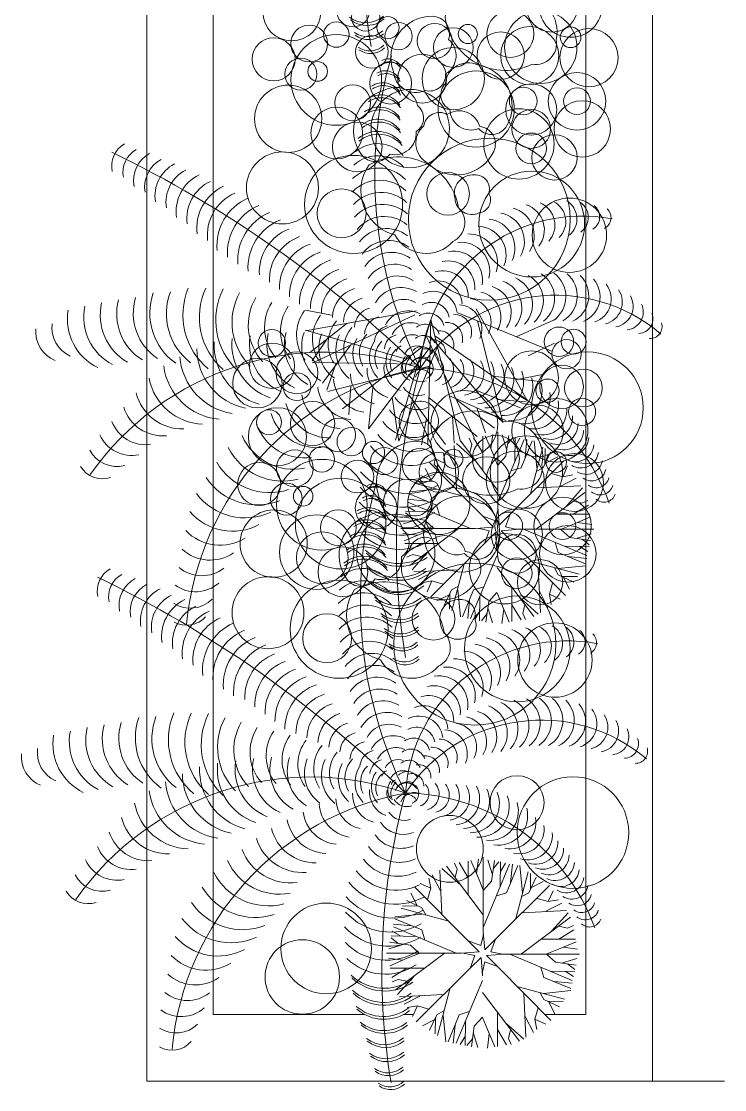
# Model space of a CAD drawing. Header units: millimetres. Extents: x 19901 to 56688, y 13732 to 29551.
# Drawn here: x 27365 to 27413.7, y 19113.5 to 19187.4 of the extents above; entities that cross this region are included whole.
import ezdxf

# ---------------------------------------------------------------- set-up
doc = ezdxf.new("R2010")
doc.units = ezdxf.units.MM
doc.layers.add('A-FURN', color=9, linetype='Continuous', lineweight=13)
doc.layers.add('VEGETAZIONE', color=94, linetype='Continuous', lineweight=5)

msp = doc.modelspace()

# ---------------------------------------------------------------- linework, layer by layer
at = {"layer": 'A-FURN'}
for p, q in [((27373.731, 19114.07), (27373.731, 19442.628)), ((27408.731, 19114.07), (27408.731, 19442.628)), ((27378.334, 19118.676), (27378.334, 19438.025)), ((27404.128, 19118.676), (27404.128, 19433.529)), ((27388.827, 19118.676), (27378.334, 19118.676)), ((27392.19, 19118.676), (27391.501, 19118.676)), ((27404.128, 19118.676), (27401.305, 19118.676)), ((27413.731, 19114.07), (27373.731, 19114.07))]:
    msp.add_line(p, q, dxfattribs=at)
at = {"layer": 'VEGETAZIONE'}
for p, q in [((27386.521, 19167.074), (27384.714, 19167.424)), ((27392.397, 19167.379), (27384.724, 19165.992)), ((27392.274, 19167.1), (27385.221, 19163.775)), ((27395.254, 19167.223), (27401.814, 19164.557)), ((27396.531, 19167.507), (27400.056, 19161.167)), ((27387.598, 19166.511), (27385.002, 19164.459)), ((27393.395, 19166.771), (27390.946, 19158.417)), ((27393.395, 19166.771), (27393.192, 19158.068)), ((27393.395, 19166.771), (27395.451, 19158.312)), ((27396.615, 19166.67), (27398.379, 19159.634)), ((27399.305, 19165.577), (27402.1, 19166.808)), ((27391.697, 19164.033), (27384.721, 19166.024)), ((27386.299, 19165.574), (27385.174, 19163.905)), ((27393.066, 19165.651), (27396.391, 19158.598)), ((27393.368, 19165.604), (27398.405, 19159.652)), ((27393.671, 19165.637), (27400.077, 19161.191)), ((27387.863, 19165.02), (27385.886, 19162.366)), ((27392.857, 19164.935), (27387.267, 19160.587)), ((27393.35, 19164.859), (27389.076, 19159.212)), ((27393.847, 19164.912), (27391.18, 19158.352)), ((27400.139, 19164.26), (27401.947, 19165.143)), ((27392.464, 19163.687), (27385.21, 19163.805)), ((27386.85, 19163.778), (27386.196, 19161.875)), ((27393.294, 19163.552), (27386.257, 19161.787)), ((27397.677, 19162.856), (27400.964, 19162.472)), ((27399.259, 19162.6), (27401.234, 19162.985)), ((27387.848, 19162.186), (27387.709, 19160.179)), ((27389.405, 19162.25), (27389.073, 19159.214)), ((27396.518, 19161.881), (27399.594, 19160.659)), ((27390.711, 19161.372), (27391.177, 19158.353)), ((27391.868, 19161.56), (27394.398, 19158.124)), ((27393.268, 19161.343), (27396.602, 19158.678)), ((27394.678, 19161.495), (27398.588, 19159.784)), ((27395.146, 19161.24), (27397.801, 19159.263)), ((27397.98, 19161.225), (27399.987, 19161.085)), ((27392.2, 19160.861), (27393.431, 19158.066)), ((27396.57, 19160.667), (27397.17, 19158.927)), ((27393.092, 19159.897), (27392.742, 19158.09)), ((27394.882, 19160.053), (27395.011, 19158.217)), ((27397.555, 19157.84), (27397.686, 19158.825)), ((27398.021, 19153.824), (27398.021, 19158.965)), ((27398.637, 19157.808), (27398.334, 19158.786)), ((27395.16, 19155.03), (27395.013, 19158.062)), ((27396.447, 19157.041), (27395.16, 19158.19)), ((27398.012, 19154.966), (27395.47, 19158.347)), ((27396.219, 19158.143), (27396.04, 19158.557)), ((27396.089, 19157.549), (27396.219, 19158.143)), ((27396.985, 19157.537), (27396.35, 19158.586)), ((27396.985, 19156.324), (27396.985, 19158.697)), ((27397.686, 19157.519), (27397.164, 19158.732)), ((27398.03, 19154.142), (27399.849, 19158.476)), ((27398.59, 19157.303), (27398.794, 19158.737)), ((27398.701, 19158.15), (27399.097, 19158.639)), ((27399.196, 19156.961), (27399.226, 19158.639)), ((27399.208, 19157.971), (27399.564, 19158.558)), ((27399.64, 19156.504), (27400.409, 19158.378)), ((27399.914, 19157.221), (27400.042, 19158.476)), ((27400.741, 19156.504), (27400.549, 19158.378)), ((27394.394, 19156.814), (27394.264, 19157.519)), ((27395.062, 19156.639), (27394.492, 19157.741)), ((27398.012, 19156.703), (27397.686, 19157.519)), ((27398.03, 19156.684), (27398.59, 19157.303)), ((27400.281, 19154.728), (27401.138, 19157.938)), ((27401.173, 19156.504), (27401.68, 19157.58)), ((27401.284, 19156.733), (27401.301, 19157.841)), ((27396.985, 19153.164), (27393.286, 19156.896)), ((27393.645, 19157.152), (27393.645, 19157.152)), ((27394.394, 19156.814), (27393.645, 19157.152)), ((27394.166, 19156.033), (27394.394, 19156.814)), ((27398.876, 19153.294), (27402.607, 19156.993)), ((27401.365, 19156.863), (27402.176, 19157.27)), ((27402.525, 19155.885), (27402.864, 19156.635)), ((27402.864, 19156.635), (27402.864, 19156.635)), ((27393.775, 19155.461), (27392.7, 19155.969)), ((27393.417, 19155.654), (27393.009, 19156.464)), ((27398.94, 19156.293), (27399.64, 19156.504)), ((27400.695, 19156.244), (27401.173, 19156.504)), ((27401.744, 19156.113), (27402.525, 19155.885)), ((27402.525, 19155.885), (27403.231, 19156.016)), ((27395.551, 19154.569), (27392.341, 19155.426)), ((27393.547, 19155.572), (27392.439, 19155.59)), ((27394.036, 19154.983), (27393.775, 19155.461)), ((27400.741, 19155.119), (27403.773, 19155.266)), ((27402.35, 19155.217), (27403.452, 19155.788)), ((27402.753, 19153.832), (27403.901, 19155.119)), ((27393.775, 19155.03), (27391.901, 19154.838)), ((27393.775, 19153.928), (27391.901, 19154.698)), ((27400.677, 19152.268), (27404.059, 19154.81)), ((27392.309, 19153.497), (27391.722, 19153.852)), ((27393.058, 19154.202), (27391.803, 19154.33)), ((27396.138, 19152.319), (27391.803, 19154.138)), ((27393.987, 19153.229), (27393.775, 19153.928)), ((27398.022, 19153.788), (27398.124, 19152.545)), ((27403.248, 19153.294), (27404.298, 19153.93)), ((27403.26, 19154.191), (27403.855, 19154.06)), ((27403.855, 19154.06), (27404.269, 19154.239)), ((27392.471, 19152.925), (27391.494, 19152.622)), ((27392.977, 19152.879), (27391.543, 19153.083)), ((27393.319, 19153.485), (27391.64, 19153.514)), ((27392.129, 19152.99), (27391.64, 19153.386)), ((27393.596, 19152.319), (27392.977, 19152.879)), ((27397.735, 19152.412), (27396.985, 19153.164)), ((27396.985, 19153.164), (27397.865, 19152.844)), ((27397.865, 19152.844), (27398.011, 19153.529)), ((27398.124, 19152.545), (27398.876, 19153.294)), ((27398.876, 19153.294), (27398.555, 19152.414)), ((27402.036, 19153.294), (27404.408, 19153.294)), ((27403.231, 19152.594), (27404.443, 19153.115)), ((27396.455, 19152.309), (27391.315, 19152.309)), ((27395.314, 19152.3), (27391.932, 19149.758)), ((27393.576, 19152.3), (27392.76, 19151.974)), ((27396.491, 19152.311), (27397.735, 19152.412)), ((27397.436, 19152.154), (27396.751, 19152.3)), ((27397.115, 19151.274), (27397.436, 19152.154)), ((27399.499, 19152.257), (27398.256, 19152.156)), ((27398.256, 19152.156), (27399.006, 19151.404)), ((27398.555, 19152.414), (27399.24, 19152.268)), ((27399.332, 19152.259), (27404.676, 19152.259)), ((27399.853, 19152.249), (27404.188, 19150.43)), ((27402.395, 19152.249), (27403.014, 19151.689)), ((27402.415, 19152.268), (27403.231, 19152.594)), ((27403.551, 19152.724), (27404.537, 19152.594)), ((27392.439, 19151.844), (27391.454, 19151.974)), ((27392.76, 19151.974), (27391.547, 19151.453)), ((27397.867, 19152.023), (27397.115, 19151.274)), ((27397.969, 19150.78), (27397.867, 19152.023)), ((27398.126, 19151.724), (27397.98, 19151.04)), ((27399.006, 19151.404), (27398.126, 19151.724)), ((27399.006, 19151.404), (27402.705, 19147.673)), ((27403.014, 19151.689), (27404.448, 19151.485)), ((27403.519, 19151.643), (27404.497, 19151.946)), ((27403.862, 19151.579), (27404.35, 19151.182)), ((27393.955, 19151.274), (27391.582, 19151.274)), ((27392.743, 19151.274), (27391.693, 19150.638)), ((27393.238, 19150.736), (27392.09, 19149.449)), ((27397.115, 19151.274), (27393.384, 19147.575)), ((27402.004, 19151.34), (27402.216, 19150.64)), ((27402.672, 19151.083), (27404.35, 19151.054)), ((27403.682, 19151.071), (27404.269, 19150.716)), ((27392.136, 19150.508), (27391.722, 19150.329)), ((27392.731, 19150.378), (27392.136, 19150.508)), ((27397.96, 19150.426), (27396.141, 19146.092)), ((27400.44, 19149.999), (27403.65, 19149.142)), ((27402.216, 19150.64), (27404.09, 19149.87)), ((27402.933, 19150.366), (27404.188, 19150.238)), ((27395.25, 19149.449), (27392.218, 19149.302)), ((27393.64, 19149.351), (27392.539, 19148.781)), ((27395.71, 19149.84), (27394.853, 19146.63)), ((27397.979, 19149.602), (27400.521, 19146.221)), ((27400.831, 19149.538), (27400.977, 19146.507)), ((27401.955, 19149.585), (27402.216, 19149.107)), ((27402.216, 19149.538), (27404.09, 19149.731)), ((27393.466, 19148.683), (27392.76, 19148.553)), ((27393.466, 19148.683), (27393.127, 19147.933)), ((27394.247, 19148.455), (27393.466, 19148.683)), ((27401.825, 19148.535), (27401.597, 19147.754)), ((27402.216, 19149.107), (27403.291, 19148.6)), ((27402.444, 19148.996), (27403.552, 19148.978)), ((27402.574, 19148.914), (27402.982, 19148.104)), ((27393.127, 19147.933), (27393.127, 19147.933)), ((27394.626, 19147.705), (27393.815, 19147.298)), ((27394.818, 19148.064), (27394.311, 19146.988)), ((27394.707, 19147.836), (27394.69, 19146.728)), ((27395.296, 19148.324), (27394.818, 19148.064)), ((27395.25, 19148.064), (27395.442, 19146.19)), ((27396.351, 19148.064), (27395.582, 19146.19)), ((27397.051, 19148.276), (27396.351, 19148.064)), ((27397.96, 19147.884), (27397.401, 19147.265)), ((27397.979, 19147.865), (27398.305, 19147.049)), ((27399.006, 19148.244), (27399.006, 19145.871)), ((27400.929, 19147.929), (27401.499, 19146.827)), ((27401.597, 19147.754), (27401.727, 19147.049)), ((27401.597, 19147.754), (27402.346, 19147.416)), ((27396.077, 19147.347), (27395.949, 19146.092)), ((27396.794, 19147.607), (27396.765, 19145.929)), ((27397.401, 19147.265), (27397.197, 19145.831)), ((27398.305, 19147.049), (27398.826, 19145.836)), ((27399.006, 19147.031), (27399.641, 19145.982)), ((27399.543, 19147.527), (27400.831, 19146.378)), ((27399.902, 19147.02), (27399.772, 19146.425)), ((27402.346, 19147.416), (27402.346, 19147.416)), ((27396.783, 19146.597), (27396.427, 19146.011)), ((27397.29, 19146.418), (27396.894, 19145.929)), ((27397.354, 19146.76), (27397.657, 19145.782)), ((27398.435, 19146.728), (27398.305, 19145.743)), ((27399.772, 19146.425), (27399.951, 19146.011)), ((27395.984, 19126.926), (27395.984, 19129.299)), ((27396.685, 19128.121), (27396.163, 19129.334)), ((27396.555, 19128.442), (27396.685, 19129.427)), ((27397.02, 19124.426), (27397.02, 19129.567)), ((27397.636, 19128.41), (27397.333, 19129.388)), ((27397.589, 19127.905), (27397.793, 19129.339)), ((27397.7, 19128.752), (27398.096, 19129.241)), ((27398.195, 19127.562), (27398.225, 19129.241)), ((27394.159, 19125.632), (27394.013, 19128.663)), ((27395.446, 19127.643), (27394.159, 19128.792)), ((27397.011, 19125.568), (27394.469, 19128.949)), ((27395.218, 19128.745), (27395.039, 19129.159)), ((27395.088, 19128.15), (27395.218, 19128.745)), ((27395.984, 19128.139), (27395.349, 19129.188)), ((27397.029, 19124.743), (27398.848, 19129.078)), ((27398.207, 19128.573), (27398.563, 19129.159)), ((27398.639, 19127.106), (27399.408, 19128.98)), ((27398.913, 19127.823), (27399.041, 19129.078)), ((27399.28, 19125.33), (27400.137, 19128.54)), ((27399.74, 19127.106), (27399.548, 19128.98)), ((27392.644, 19127.754), (27392.644, 19127.754)), ((27393.393, 19127.416), (27392.644, 19127.754)), ((27393.393, 19127.416), (27393.263, 19128.121)), ((27394.061, 19127.241), (27393.491, 19128.343)), ((27397.011, 19127.305), (27396.685, 19128.121)), ((27397.029, 19127.285), (27397.589, 19127.905)), ((27400.172, 19127.106), (27400.679, 19128.182)), ((27400.283, 19127.334), (27400.3, 19128.442)), ((27400.364, 19127.465), (27401.175, 19127.872)), ((27392.416, 19126.256), (27392.008, 19127.066)), ((27395.984, 19123.766), (27392.285, 19127.497)), ((27393.165, 19126.635), (27393.393, 19127.416)), ((27397.875, 19123.896), (27401.606, 19127.595)), ((27397.939, 19126.894), (27398.639, 19127.106)), ((27399.694, 19126.846), (27400.172, 19127.106)), ((27401.524, 19126.487), (27401.863, 19127.237)), ((27401.863, 19127.237), (27401.863, 19127.237)), ((27392.774, 19126.063), (27391.699, 19126.57)), ((27400.743, 19126.715), (27401.524, 19126.487)), ((27401.35, 19125.819), (27402.451, 19126.389)), ((27401.524, 19126.487), (27402.23, 19126.617)), ((27392.774, 19125.632), (27390.9, 19125.439)), ((27394.55, 19125.171), (27391.34, 19126.028)), ((27392.546, 19126.174), (27391.438, 19126.191)), ((27393.035, 19125.585), (27392.774, 19126.063)), ((27399.74, 19125.721), (27402.772, 19125.868)), ((27401.752, 19124.434), (27402.9, 19125.721)), ((27392.057, 19124.804), (27390.802, 19124.932)), ((27392.774, 19124.53), (27390.9, 19125.299)), ((27399.676, 19122.87), (27403.058, 19125.412)), ((27402.259, 19124.792), (27402.854, 19124.662)), ((27402.854, 19124.662), (27403.268, 19124.841)), ((27392.318, 19124.087), (27390.639, 19124.116)), ((27391.308, 19124.098), (27390.721, 19124.454)), ((27395.137, 19122.921), (27390.802, 19124.74)), ((27392.986, 19123.83), (27392.774, 19124.53)), ((27396.864, 19123.446), (27397.01, 19124.13)), ((27397.021, 19124.39), (27397.123, 19123.147)), ((27402.247, 19123.896), (27403.297, 19124.532)), ((27391.47, 19123.527), (27390.493, 19123.224)), ((27391.976, 19123.48), (27390.542, 19123.685)), ((27391.128, 19123.591), (27390.639, 19123.988)), ((27392.595, 19122.921), (27391.976, 19123.48)), ((27396.734, 19123.014), (27395.984, 19123.766)), ((27395.984, 19123.766), (27396.864, 19123.446)), ((27397.123, 19123.147), (27397.875, 19123.896)), ((27397.875, 19123.896), (27397.554, 19123.016)), ((27401.035, 19123.896), (27403.408, 19123.896)), ((27402.23, 19123.195), (27403.442, 19123.717)), ((27402.55, 19123.326), (27403.536, 19123.195)), ((27395.455, 19122.911), (27390.314, 19122.911)), ((27391.438, 19122.446), (27390.453, 19122.576)), ((27391.759, 19122.576), (27390.546, 19122.055)), ((27394.313, 19122.902), (27390.931, 19120.36)), ((27392.575, 19122.902), (27391.759, 19122.576)), ((27395.49, 19122.913), (27396.734, 19123.014)), ((27396.435, 19122.755), (27395.75, 19122.901)), ((27396.114, 19121.876), (27396.435, 19122.755)), ((27396.866, 19122.625), (27396.114, 19121.876)), ((27396.968, 19121.382), (27396.866, 19122.625)), ((27398.498, 19122.859), (27397.255, 19122.758)), ((27397.255, 19122.758), (27398.005, 19122.005)), ((27397.554, 19123.016), (27398.239, 19122.87)), ((27398.331, 19122.86), (27403.675, 19122.86)), ((27398.852, 19122.851), (27403.187, 19121.032)), ((27401.394, 19122.851), (27402.013, 19122.291)), ((27401.414, 19122.87), (27402.23, 19123.195)), ((27392.954, 19121.876), (27390.581, 19121.876)), ((27391.742, 19121.876), (27390.692, 19121.24)), ((27396.114, 19121.876), (27392.383, 19118.177)), ((27397.125, 19122.326), (27396.979, 19121.641)), ((27398.005, 19122.005), (27397.125, 19122.326)), ((27398.005, 19122.005), (27401.704, 19118.274)), ((27401.003, 19121.941), (27401.215, 19121.242)), ((27402.013, 19122.291), (27403.447, 19122.087)), ((27402.518, 19122.245), (27403.496, 19122.548)), ((27402.861, 19122.18), (27403.35, 19121.784)), ((27391.135, 19121.11), (27390.721, 19120.93)), ((27392.237, 19121.338), (27391.089, 19120.051)), ((27391.73, 19120.979), (27391.135, 19121.11)), ((27401.215, 19121.242), (27403.089, 19120.472)), ((27401.671, 19121.685), (27403.35, 19121.656)), ((27402.681, 19121.673), (27403.268, 19121.318)), ((27394.709, 19120.442), (27393.852, 19117.231)), ((27396.96, 19121.028), (27395.141, 19116.694)), ((27399.439, 19120.6), (27402.649, 19119.743)), ((27401.932, 19120.968), (27403.187, 19120.839)), ((27394.249, 19120.051), (27391.217, 19119.904)), ((27392.639, 19119.953), (27391.538, 19119.382)), ((27396.978, 19120.204), (27399.52, 19116.823)), ((27399.83, 19120.14), (27399.976, 19117.108)), ((27400.954, 19120.187), (27401.215, 19119.708)), ((27401.215, 19120.14), (27403.089, 19120.332)), ((27401.215, 19119.708), (27402.29, 19119.201)), ((27401.443, 19119.598), (27402.551, 19119.58)), ((27392.465, 19119.285), (27391.759, 19119.154)), ((27392.465, 19119.285), (27392.126, 19118.535)), ((27393.246, 19119.057), (27392.465, 19119.285)), ((27394.295, 19118.926), (27393.817, 19118.665)), ((27396.05, 19118.877), (27395.35, 19118.665)), ((27400.824, 19119.137), (27400.596, 19118.356)), ((27401.573, 19119.516), (27401.981, 19118.706)), ((27392.126, 19118.535), (27392.126, 19118.535)), ((27393.625, 19118.307), (27392.814, 19117.9)), ((27393.817, 19118.665), (27393.31, 19117.59)), ((27393.706, 19118.437), (27393.689, 19117.329)), ((27394.249, 19118.665), (27394.441, 19116.792)), ((27395.35, 19118.665), (27394.581, 19116.792)), ((27395.794, 19118.209), (27395.764, 19116.531)), ((27396.96, 19118.486), (27396.4, 19117.867)), ((27396.978, 19118.467), (27397.304, 19117.65)), ((27398.005, 19118.846), (27398.005, 19116.473)), ((27398.543, 19118.129), (27399.83, 19116.98)), ((27399.928, 19118.531), (27400.498, 19117.429)), ((27400.596, 19118.356), (27400.726, 19117.65)), ((27400.596, 19118.356), (27401.345, 19118.018)), ((27395.076, 19117.948), (27394.948, 19116.694)), ((27396.4, 19117.867), (27396.196, 19116.433)), ((27397.304, 19117.65), (27397.826, 19116.438)), ((27398.005, 19117.633), (27398.64, 19116.584)), ((27398.901, 19117.621), (27398.771, 19117.027)), ((27401.345, 19118.018), (27401.345, 19118.018)), ((27395.782, 19117.199), (27395.426, 19116.612)), ((27396.289, 19117.02), (27395.893, 19116.531)), ((27396.353, 19117.362), (27396.656, 19116.384)), ((27397.434, 19117.33), (27397.304, 19116.345)), ((27398.771, 19117.027), (27398.95, 19116.613))]:
    msp.add_line(p, q, dxfattribs=at)
for points in [[(27394.38, 19187.738, -0.520567), (27399.362, 19189.119, -0.520567), (27402.075, 19186.127, -0.520567), (27400.409, 19184.443, -0.520567)], [(27390.797, 19183.94, 0.520567), (27393.001, 19182.625, 0.520567), (27394.417, 19183.765, 0.520567), (27394.614, 19186.147, 0.520567), (27393.48, 19187.756, 0.520567)], [(27396.627, 19184.391, 0.520567), (27394.407, 19183.103, 0.520567), (27394.715, 19181.312, 0.520567), (27396.702, 19179.982, 0.520567), (27398.659, 19180.192, 0.520567)], [(27390.113, 19182.608, -0.520567), (27392.467, 19181.585, -0.520567), (27392.367, 19179.77, -0.520567), (27390.547, 19178.22, -0.520567), (27388.578, 19178.203, -0.520567)], [(27393.148, 19177.61, -0.520567), (27392.899, 19180.164, -0.520567), (27394.534, 19180.958, -0.520567), (27396.773, 19180.12, -0.520567), (27397.744, 19178.407, -0.520567)], [(27389.118, 19177.482, 0.520567), (27390.902, 19172.63, 0.520567), (27394.916, 19172.171, 0.520567), (27395.311, 19174.507, 0.520567)], [(27395.066, 19175.118, -0.520567), (27396.41, 19176.784, -0.520567), (27397.413, 19175.507, -0.520567), (27396.739, 19174.147, -0.520567)], [(27392.068, 19160.951, 0.520567), (27391.499, 19158.888, 0.520567), (27393.121, 19158.817, 0.520567), (27393.832, 19160.159, 0.520567)], [(27393.379, 19158.34, -0.520567), (27398.361, 19159.721, -0.520567), (27401.075, 19156.728, -0.520567), (27399.408, 19155.045, -0.520567)], [(27389.796, 19154.542, 0.520567), (27392, 19153.227, 0.520567), (27393.416, 19154.366, 0.520567), (27393.613, 19156.749, 0.520567), (27392.479, 19158.358, 0.520567)], [(27395.626, 19154.992, 0.520567), (27393.406, 19153.705, 0.520567), (27393.714, 19151.914, 0.520567), (27395.701, 19150.584, 0.520567), (27397.659, 19150.794, 0.520567)], [(27389.112, 19153.21, -0.520567), (27391.466, 19152.187, -0.520567), (27391.366, 19150.372, -0.520567), (27389.547, 19148.822, -0.520567), (27387.578, 19148.805, -0.520567)], [(27392.147, 19148.211, -0.520567), (27391.898, 19150.765, -0.520567), (27393.533, 19151.56, -0.520567), (27395.772, 19150.722, -0.520567), (27396.743, 19149.009, -0.520567)], [(27388.117, 19148.084, 0.520567), (27389.901, 19143.232, 0.520567), (27393.915, 19142.773, 0.520567), (27394.31, 19145.109, 0.520567)], [(27394.065, 19145.719, -0.520567), (27395.41, 19147.385, -0.520567), (27396.412, 19146.109, -0.520567), (27395.738, 19144.749, -0.520567)]]:
    msp.add_lwpolyline(points, format="xyb", close=True, dxfattribs=at)
for centre, radius in [((27403.071, 19188.5), 2.197), ((27383.77, 19188.059), 2.009), ((27401.782, 19188.454), 1.793), ((27388.016, 19188.179), 1.159), ((27388.88, 19187.712), 0.982), ((27390.423, 19186.964), 0.769), ((27398.896, 19186.532), 1.625), ((27401.005, 19185.609), 2.504), ((27384.976, 19185.869), 1.273), ((27386.849, 19186.489), 0.879), ((27391.16, 19186.376), 0.943), ((27393.651, 19186.042), 1.211), ((27394.947, 19185.593), 1.372), ((27395.952, 19186.528), 0.66), ((27400.237, 19185.036), 2.009), ((27404.341, 19184.891), 2.01), ((27403.071, 19186.303), 0.715), ((27382.512, 19184.781), 1.491), ((27386.849, 19183.351), 3.139), ((27389.312, 19185.296), 1.13), ((27398.228, 19185.036), 1.638), ((27394.947, 19183.441), 2.152), ((27384.39, 19183.746), 1.106), ((27392.795, 19183.441), 1.691), ((27385.556, 19183.94), 0.68), ((27390.608, 19183.124), 1.445), ((27396.53, 19181.333), 2.636), ((27403.51, 19181.876), 1.992), ((27383.515, 19180.664), 2.327), ((27387.985, 19181.765), 1.239), ((27391.968, 19179.985), 2.711), ((27400.344, 19181.3), 1.77), ((27399.787, 19181.888), 0.96), ((27403.51, 19181.876), 0.924), ((27403.876, 19179.957), 1.953), ((27386.879, 19179.679), 1.792), ((27399.491, 19178.921), 2.433), ((27400.344, 19179.957), 1.342), ((27388.303, 19178.715), 1.72), ((27400.344, 19178.615), 1.061), ((27401.954, 19177.991), 1.569), ((27397.439, 19173.707), 5.603), ((27383.121, 19175.88), 2.491), ((27388.044, 19174.734), 3.394), ((27394.582, 19175.465), 1.477), ((27400.38, 19173.375), 3.661), ((27387.214, 19174.118), 1.692), ((27402.985, 19172.605), 2.574), ((27402.263, 19165.235), 1.016), ((27382.391, 19165.142), 0.942), ((27403.279, 19165.235), 0.862), ((27382.391, 19163.572), 1.569), ((27402.786, 19164.365), 1.015), ((27381.388, 19162.366), 1.711), ((27384.122, 19163.084), 1.447), ((27400.362, 19162.736), 1.867), ((27404.232, 19160.663), 3.864), ((27402.447, 19162.115), 1.507), ((27403.952, 19162.032), 1.305), ((27384.122, 19162.126), 0.958), ((27401.472, 19161.848), 0.804), ((27395.712, 19159.537), 2.313), ((27385.205, 19159.57), 1.532), ((27402.07, 19159.102), 2.197), ((27403.86, 19160.376), 0.942), ((27382.769, 19158.66), 2.009), ((27382.191, 19159.665), 0.864), ((27400.781, 19159.055), 1.793), ((27387.015, 19158.78), 1.159), ((27387.879, 19158.313), 0.982), ((27389.422, 19157.566), 0.769), ((27397.896, 19157.134), 1.625), ((27400.004, 19156.211), 2.504), ((27383.975, 19156.471), 1.273), ((27385.848, 19157.091), 0.879), ((27390.159, 19156.978), 0.943), ((27392.65, 19156.644), 1.211), ((27393.946, 19156.195), 1.372), ((27394.951, 19157.129), 0.66), ((27399.236, 19155.638), 2.009), ((27403.34, 19155.493), 2.01), ((27402.07, 19156.905), 0.715), ((27381.511, 19155.383), 1.491), ((27385.848, 19153.952), 3.139), ((27388.311, 19155.898), 1.13), ((27397.227, 19155.638), 1.638), ((27393.946, 19154.043), 2.152), ((27383.389, 19154.348), 1.106), ((27384.555, 19154.542), 0.68), ((27387.151, 19152.649), 3.136), ((27389.607, 19153.725), 1.445), ((27391.794, 19154.043), 1.691), ((27395.529, 19151.934), 2.636), ((27402.51, 19152.478), 1.992), ((27386.984, 19152.366), 1.239), ((27399.343, 19151.901), 1.77), ((27382.515, 19151.266), 2.327), ((27385.494, 19150.675), 2.577), ((27390.967, 19150.587), 2.711), ((27398.786, 19152.49), 0.96), ((27402.51, 19152.478), 0.924), ((27402.875, 19150.559), 1.953), ((27385.878, 19150.281), 1.792), ((27398.49, 19149.523), 2.433), ((27399.343, 19150.559), 1.342), ((27387.302, 19149.316), 1.72), ((27396.438, 19144.309), 5.603), ((27399.343, 19149.217), 1.061), ((27400.953, 19148.592), 1.569), ((27382.12, 19146.482), 2.491), ((27387.043, 19145.336), 3.394), ((27393.581, 19146.067), 1.477), ((27399.379, 19143.977), 3.661), ((27386.213, 19144.719), 1.692), ((27401.984, 19143.207), 2.574), ((27399.361, 19133.337), 1.867), ((27403.231, 19131.264), 3.864), ((27394.711, 19130.139), 2.313), ((27386.15, 19123.251), 3.136), ((27384.493, 19121.277), 2.577)]:
    msp.add_circle(centre, radius, dxfattribs=at)
for centre, radius, start, end in [((27435.754, 19193.383), 47.137, 164.85457, 189.41385), ((27388.896, 19189.16), 1.853, 232.53032, 311.26968), ((27388.949, 19188.968), 1.853, 232.53032, 311.26968), ((27389.019, 19187.88), 1.545, 233.72079, 312.46016), ((27389.072, 19187.687), 1.545, 233.72079, 312.46016), ((27389.171, 19186.772), 1.404, 234.91127, 313.65063), ((27389.224, 19186.579), 1.404, 234.91127, 313.65063), ((27419.677, 19176.775), 30.162, 164.15666, 206.32186), ((27390.46, 19183.869), 0.938, 29.09367, 119.79065), ((27390.248, 19182.857), 1.125, 30.70906, 121.40603), ((27390.513, 19183.676), 0.938, 29.09367, 119.79065), ((27390.301, 19182.664), 1.125, 30.70906, 121.40603), ((27390.061, 19181.745), 1.406, 32.32444, 123.02142), ((27390.115, 19181.552), 1.406, 32.32444, 123.02142), ((27389.921, 19180.721), 1.594, 33.93983, 124.6368), ((27389.974, 19180.528), 1.594, 33.93983, 124.6368), ((27389.816, 19179.74), 1.735, 35.55521, 126.25219), ((27389.869, 19179.547), 1.735, 35.55521, 126.25219), ((27389.742, 19178.756), 1.875, 37.17059, 127.86757), ((27389.795, 19178.563), 1.875, 37.17059, 127.86757), ((27389.703, 19177.677), 2.11, 38.78598, 129.48296), ((27389.756, 19177.484), 2.11, 38.78598, 129.48296), ((27373.073, 19177.38), 1.776, 119.61515, 191.9704), ((27389.7, 19176.598), 2.344, 40.40136, 131.09834), ((27335.796, 19104.951), 81.535, 45.79693, 64.18022), ((27373.856, 19176.972), 1.776, 118.99446, 191.34971), ((27374.94, 19176.376), 2.131, 118.37377, 190.72902), ((27389.723, 19175.659), 2.438, 42.01675, 132.71373), ((27375.712, 19175.948), 2.131, 117.75308, 190.10833), ((27376.781, 19175.325), 2.486, 117.13239, 189.48764), ((27377.541, 19174.877), 2.486, 116.5117, 188.86695), ((27378.595, 19174.228), 2.841, 115.89101, 188.24626), ((27389.781, 19174.675), 2.578, 43.63213, 134.32911), ((27379.343, 19173.761), 2.841, 115.27032, 187.62557), ((27380.38, 19173.086), 3.196, 114.64963, 187.00488), ((27389.852, 19173.834), 2.578, 45.24752, 135.9445), ((27381.115, 19172.599), 3.196, 114.02894, 186.38419), ((27382.135, 19171.899), 3.551, 113.40825, 185.7635), ((27389.947, 19172.994), 2.578, 46.8629, 137.55988), ((27382.858, 19171.393), 3.551, 112.78756, 185.14281), ((27390.065, 19172.157), 2.578, 48.47829, 139.17527), ((27398.585, 19172.579), 1.963, 326.12856, 75.38937), ((27399.414, 19172.969), 1.838, 322.08689, 71.34771), ((27400.311, 19173.303), 1.67, 318.04523, 67.30604), ((27401.191, 19173.553), 1.545, 314.00356, 63.26437), ((27402.046, 19173.726), 1.462, 309.96189, 59.22271), ((27403.038, 19173.84), 1.253, 305.92023, 55.18104), ((27404.077, 19173.869), 1.002, 301.87856, 51.13937), ((27405.031, 19173.814), 0.835, 297.83689, 47.09771), ((27383.575, 19170.88), 3.551, 112.16687, 184.52212), ((27384.286, 19170.358), 3.551, 111.54618, 183.90143), ((27390.177, 19171.462), 2.438, 50.09367, 140.79065), ((27403.867, 19162.682), 11.247, 79.33398, 176.33343), ((27397.211, 19171.716), 2.005, 334.21189, 83.47271), ((27397.864, 19172.162), 2.005, 330.17023, 79.43104), ((27384.711, 19170.047), 3.196, 110.92549, 183.28074), ((27390.316, 19170.723), 2.344, 51.70906, 142.40603), ((27396.591, 19171.224), 2.005, 338.25356, 87.51437), ((27385.413, 19169.513), 3.196, 110.3048, 182.66006), ((27390.486, 19169.943), 2.297, 53.32444, 144.02142), ((27395.462, 19170.116), 2.005, 346.33689, 95.59771), ((27396.007, 19170.69), 2.005, 342.29523, 91.55604), ((27386.11, 19168.972), 3.196, 109.68411, 182.03937), ((27386.8, 19168.423), 3.196, 109.06342, 181.41868), ((27390.676, 19169.168), 2.25, 54.93983, 145.6368), ((27394.959, 19169.505), 2.005, 350.37856, 99.63937), ((27387.485, 19167.866), 3.196, 108.44273, 180.79799), ((27394.602, 19168.992), 1.838, 354.42023, 103.68104), ((27387.895, 19167.535), 2.841, 107.82204, 180.1773), ((27390.872, 19168.442), 2.156, 56.55521, 147.25219), ((27394.227, 19168.393), 1.754, 358.46189, 107.72271), ((27399.954, 19168.232), 2.005, 308.48647, 57.74728), ((27400.736, 19168.351), 2.005, 304.4448, 53.70561), ((27401.525, 19168.414), 2.005, 300.40313, 49.66395), ((27388.304, 19167.202), 2.486, 107.20135, 179.55661), ((27391.086, 19167.721), 2.063, 58.17059, 148.86757), ((27393.89, 19167.772), 1.67, 2.50356, 111.76437), ((27397.684, 19167.55), 2.005, 320.61147, 69.87228), ((27398.424, 19167.83), 2.005, 316.5698, 65.83061), ((27399.182, 19168.058), 2.005, 312.52813, 61.78895), ((27402.358, 19168.417), 1.963, 296.36147, 45.62228), ((27403.271, 19168.345), 1.838, 292.3198, 41.58061), ((27404.215, 19168.189), 1.67, 288.27813, 37.53895), ((27378.211, 19167.226), 4.273, 161.00098, 234.51619), ((27379.357, 19167.172), 4.273, 159.08432, 232.59952), ((27381.034, 19167.075), 4.807, 157.16765, 230.68286), ((27382.174, 19166.926), 4.807, 155.25098, 228.76619), ((27383.307, 19166.739), 4.807, 153.33432, 226.84952), ((27383.903, 19166.571), 4.273, 151.41765, 224.93286), ((27388.712, 19166.868), 2.131, 106.58066, 178.93592), ((27391.353, 19166.919), 2.063, 59.78598, 150.48296), ((27402.029, 19157.204), 11.247, 49.56689, 146.56633), ((27393.556, 19167.056), 1.67, 6.54523, 115.80604), ((27396.496, 19166.948), 1.754, 328.6948, 77.95561), ((27397.12, 19167.282), 1.838, 324.65313, 73.91395), ((27405.103, 19167.969), 1.545, 284.23647, 33.49728), ((27405.931, 19167.695), 1.462, 280.1948, 29.45561), ((27373.104, 19166.958), 3.739, 168.66765, 242.18286), ((27374.244, 19167.075), 3.739, 166.75098, 240.26619), ((27375.387, 19167.153), 3.739, 164.83432, 238.34952), ((27376.532, 19167.192), 3.739, 162.91765, 236.43286), ((27384.495, 19166.401), 3.739, 149.50098, 223.01619), ((27385.084, 19166.228), 3.205, 147.58432, 221.09952), ((27386.036, 19165.977), 3.044, 145.66765, 219.18286), ((27389.118, 19166.532), 1.776, 105.95997, 178.31523), ((27391.51, 19166.425), 1.735, 61.40136, 152.09834), ((27393.427, 19166.707), 1.253, 10.58689, 119.84771), ((27395.25, 19166.12), 1.67, 336.77813, 86.03895), ((27395.895, 19166.576), 1.67, 332.73647, 81.99728), ((27406.849, 19167.302), 1.253, 276.15313, 25.41395), ((27371.969, 19166.804), 3.739, 170.58432, 244.09952), ((27386.98, 19165.699), 2.884, 143.75098, 217.26619), ((27387.864, 19165.41), 2.671, 141.83432, 215.34952), ((27389.524, 19166.195), 1.421, 105.33928, 177.69454), ((27390.108, 19165.683), 1.314, 104.71859, 177.07385), ((27391.813, 19165.635), 1.735, 63.01675, 153.71373), ((27393.207, 19166.08), 1.128, 14.62856, 123.88937), ((27394.965, 19165.881), 1.253, 340.8198, 90.08061), ((27407.765, 19166.811), 1.002, 272.11147, 21.37228), ((27369.291, 19166.197), 2.136, 172.50098, 246.01619), ((27388.74, 19165.098), 2.457, 139.91765, 213.43286), ((27389.507, 19164.799), 2.136, 138.00098, 211.51619), ((27390.687, 19165.166), 1.207, 104.0979, 176.45316), ((27391.99, 19165.147), 1.406, 64.63213, 155.32911), ((27393.023, 19165.442), 1.002, 18.67023, 127.93104), ((27394.463, 19165.447), 1.128, 344.86147, 94.12228), ((27408.566, 19166.289), 0.835, 268.0698, 17.33061), ((27368.184, 19165.916), 2.136, 174.41765, 247.93286), ((27383.514, 19165.057), 3.9, 173.99199, 251.38691), ((27384.383, 19165.054), 3.546, 170.62836, 248.02328), ((27385.38, 19165.059), 3.333, 167.26472, 244.65964), ((27386.372, 19165.018), 3.12, 163.90108, 241.296), ((27387.288, 19164.92), 2.836, 160.53745, 237.93237), ((27388.195, 19164.784), 2.553, 157.17381, 234.56873), ((27389.302, 19164.622), 2.482, 153.81017, 231.20509), ((27390.115, 19164.403), 2.127, 150.44654, 227.84146), ((27390.317, 19164.465), 1.869, 136.08432, 209.59952), ((27391.236, 19164.669), 1.065, 103.47721, 175.83247), ((27392.106, 19164.783), 0.938, 66.24752, 156.9445), ((27392.883, 19164.836), 0.835, 22.71189, 131.97271), ((27393.987, 19164.984), 1.002, 348.90313, 98.16395), ((27381.447, 19164.79), 4.255, 180.71926, 258.11419), ((27382.637, 19165.028), 4.255, 177.35563, 254.75055), ((27391.127, 19164.142), 1.986, 147.0829, 224.47782), ((27391.119, 19164.113), 1.602, 134.16765, 207.68286), ((27391.981, 19163.849), 1.702, 143.71926, 221.11419), ((27391.863, 19163.765), 1.282, 132.25098, 205.76619), ((27391.434, 19164.523), 0.426, 102.85652, 175.21178), ((27392.455, 19164.011), 0.938, 67.8629, 158.55988), ((27392.759, 19164.057), 0.835, 26.75356, 136.01437), ((27393.069, 19163.912), 0.835, 356.98647, 106.24728), ((27393.564, 19164.527), 0.835, 352.9448, 102.20561), ((27386.097, 19144.633), 19.877, 70.77372, 144.97897), ((27380.272, 19164.483), 4.255, 184.0829, 261.47782), ((27392.355, 19163.609), 0.945, 140.35563, 217.75055), ((27392.696, 19163.353), 1.068, 130.33432, 203.84952), ((27392.027, 19163.968), 0.355, 102.23584, 174.59109), ((27392.825, 19163.248), 0.938, 69.47829, 160.17527), ((27392.69, 19163.27), 0.835, 30.79523, 140.05604), ((27392.725, 19163.178), 0.938, 39.71119, 130.40817), ((27393.351, 19163.365), 0.915, 289.83918, 43.18597), ((27393.837, 19163.332), 1.134, 286.98204, 40.32882), ((27394.444, 19163.263), 1.229, 284.12489, 37.47168), ((27394.956, 19163.19), 1.418, 281.26775, 34.61454), ((27379.118, 19164.107), 4.255, 187.44654, 264.84146), ((27396.279, 19143.86), 19.877, 100.54081, 174.74607), ((27390.959, 19163.292), 1.986, 176.84999, 254.24491), ((27391.846, 19163.462), 1.702, 173.48636, 250.88128), ((27438.142, 19151.086), 47.137, 164.85457, 189.41385), ((27392.29, 19163.439), 0.945, 170.12272, 247.51764), ((27392.676, 19162.481), 0.835, 34.83689, 144.09771), ((27393.217, 19162.497), 0.938, 71.09367, 161.79065), ((27392.436, 19149.25), 14.152, 19.8929, 89.1654), ((27392.805, 19163.387), 0.756, 292.69632, 46.04311), ((27395.499, 19163.091), 1.573, 278.41061, 31.75739), ((27395.971, 19162.996), 1.8, 275.55346, 28.90025), ((27396.554, 19162.843), 1.905, 272.69632, 26.04311), ((27397.131, 19162.666), 2.011, 269.83918, 23.18597), ((27377.715, 19163.436), 3.9, 190.81017, 268.20509), ((27389.137, 19162.803), 2.482, 183.57727, 260.97219), ((27389.951, 19163.016), 2.127, 180.21363, 257.60855), ((27392.727, 19163.49), 1.03, 211.10175, 289.84111), ((27397.7, 19162.465), 2.117, 266.98204, 20.32882), ((27398.443, 19162.132), 2.011, 264.12489, 17.47168), ((27388.095, 19162.393), 2.553, 186.9409, 264.33582), ((27392.538, 19162.741), 1.236, 212.29222, 291.03159), ((27399.053, 19161.833), 2.042, 261.26775, 14.61454), ((27376.203, 19162.513), 3.319, 194.17381, 271.56873), ((27387.241, 19162.061), 2.836, 190.30454, 267.69946), ((27392.48, 19162.419), 1.887, 213.4827, 292.22206), ((27399.866, 19161.344), 1.8, 258.41061, 11.75739), ((27400.541, 19160.891), 1.694, 255.55346, 8.90025), ((27374.84, 19161.551), 2.836, 197.53745, 274.93237), ((27385.515, 19161.235), 3.333, 197.03181, 274.42673), ((27386.397, 19161.692), 3.12, 193.66818, 271.0631), ((27392.33, 19161.762), 2.19, 214.67317, 293.41254), ((27401.112, 19160.473), 1.694, 252.69632, 6.04311), ((27373.639, 19160.59), 2.482, 200.90108, 278.296), ((27392.223, 19161.259), 2.654, 215.86365, 294.60301), ((27401.671, 19160.001), 1.524, 250.42359, 3.77038), ((27402.163, 19159.549), 1.418, 248.15087, 1.49765), ((27372.681, 19159.775), 2.411, 204.26472, 281.65964), ((27384.652, 19160.735), 3.546, 200.39545, 277.79037), ((27392.084, 19160.599), 2.957, 217.05413, 295.79349), ((27402.594, 19159.119), 1.371, 245.87814, 359.22493), ((27383.896, 19160.307), 3.9, 203.75908, 281.15401), ((27403.007, 19158.672), 1.323, 243.60541, 356.9522), ((27403.401, 19158.207), 1.276, 241.33268, 354.67947), ((27371.661, 19158.724), 2.127, 207.62836, 285.02328), ((27383.15, 19159.846), 4.255, 207.12272, 284.51764), ((27392.005, 19160.212), 3.538, 218.2446, 296.98397), ((27403.774, 19157.726), 1.229, 239.05996, 352.40674), ((27370.663, 19157.519), 1.773, 210.99199, 288.38691), ((27382.234, 19159.049), 4.255, 210.48636, 287.88128), ((27391.93, 19159.874), 4.17, 219.43508, 298.17444), ((27404.151, 19157.19), 1.134, 236.78723, 350.13402), ((27381.367, 19158.198), 4.255, 213.84999, 291.24491), ((27391.771, 19159.006), 4.265, 220.62556, 299.36492), ((27404.524, 19156.601), 0.998, 234.5145, 347.86129), ((27391.605, 19157.947), 4.17, 221.81603, 300.5554), ((27418.676, 19147.377), 30.162, 164.15666, 206.32186), ((27389.459, 19154.471), 0.938, 29.09367, 119.79065), ((27389.512, 19154.278), 0.938, 29.09367, 119.79065), ((27404.847, 19156.035), 0.907, 232.24178, 345.58856), ((27405.1, 19155.551), 0.923, 229.96905, 343.31584), ((27380.552, 19157.299), 4.255, 217.21363, 294.60855), ((27389.247, 19153.459), 1.125, 30.70906, 121.40603), ((27389.3, 19153.266), 1.125, 30.70906, 121.40603), ((27405.381, 19154.946), 0.817, 227.69632, 341.04311), ((27389.061, 19152.347), 1.406, 32.32444, 123.02142), ((27391.473, 19156.978), 4.17, 223.00651, 301.74587), ((27397.579, 19153.621), 0.442, 347.9659, 0), ((27398.463, 19153.824), 0.442, 180, 184.66495), ((27379.667, 19156.02), 3.9, 220.57727, 297.97219), ((27388.92, 19151.323), 1.594, 33.93983, 124.6368), ((27389.114, 19152.154), 1.406, 32.32444, 123.02142), ((27391.346, 19155.838), 4, 224.19698, 302.93635), ((27378.813, 19154.469), 3.319, 223.9409, 301.33582), ((27388.973, 19151.13), 1.594, 33.93983, 124.6368), ((27396.455, 19152.752), 0.442, 270, 274.66495), ((27396.659, 19151.867), 0.442, 77.9659, 90), ((27399.332, 19152.701), 0.442, 257.9659, 270), ((27399.535, 19151.817), 0.442, 90, 94.66495), ((27388.815, 19150.342), 1.735, 35.55521, 126.25219), ((27388.868, 19150.149), 1.735, 35.55521, 126.25219), ((27391.244, 19154.649), 3.784, 225.38746, 304.12682), ((27378.107, 19152.957), 2.836, 227.30454, 304.69946), ((27388.741, 19149.358), 1.875, 37.17059, 127.86757), ((27388.795, 19149.165), 1.875, 37.17059, 127.86757), ((27391.161, 19153.22), 3.33, 226.57794, 305.3173), ((27397.528, 19150.744), 0.442, 0, 4.66495), ((27398.412, 19150.947), 0.442, 167.9659, 180), ((27388.702, 19148.279), 2.11, 38.78598, 129.48296), ((27388.755, 19148.086), 2.11, 38.78598, 129.48296), ((27391.214, 19153.027), 3.33, 226.57794, 305.3173), ((27372.072, 19147.981), 1.776, 119.61515, 191.9704), ((27377.542, 19151.526), 2.482, 230.66818, 308.0631), ((27388.699, 19147.2), 2.344, 40.40136, 131.09834), ((27391.124, 19152.133), 3.219, 227.76841, 306.50778), ((27391.177, 19151.94), 3.219, 227.76841, 306.50778), ((27334.795, 19075.553), 81.535, 45.79693, 64.18022), ((27372.855, 19147.573), 1.776, 118.99446, 191.34971), ((27373.939, 19146.978), 2.131, 118.37377, 190.72902), ((27374.711, 19146.549), 2.131, 117.75308, 190.10833), ((27377.116, 19150.343), 2.411, 234.03181, 311.42673), ((27388.723, 19146.261), 2.438, 42.01675, 132.71373), ((27391.112, 19150.804), 2.868, 228.95889, 307.69825), ((27391.165, 19150.612), 2.868, 228.95889, 307.69825), ((27375.78, 19145.927), 2.486, 117.13239, 189.48764), ((27376.54, 19145.479), 2.486, 116.5117, 188.86695), ((27388.78, 19145.277), 2.578, 43.63213, 134.32911), ((27377.594, 19144.83), 2.841, 115.89101, 188.24626), ((27376.751, 19148.925), 2.127, 237.39545, 314.79037), ((27388.851, 19144.435), 2.578, 45.24752, 135.9445), ((27391.135, 19149.499), 2.54, 230.14937, 308.88873), ((27391.188, 19149.306), 2.54, 230.14937, 308.88873), ((27378.342, 19144.362), 2.841, 115.27032, 187.62557), ((27379.379, 19143.688), 3.196, 114.64963, 187.00488), ((27391.199, 19148.006), 2.022, 231.33984, 310.07921), ((27391.252, 19147.813), 2.022, 231.33984, 310.07921), ((27376.484, 19147.383), 1.773, 240.75908, 318.15401), ((27380.114, 19143.201), 3.196, 114.02894, 186.38419), ((27381.134, 19142.501), 3.551, 113.40825, 185.7635), ((27388.946, 19143.596), 2.578, 46.8629, 137.55988), ((27400.19, 19144.155), 1.545, 314.00356, 63.26437), ((27401.045, 19144.327), 1.462, 309.96189, 59.22271), ((27381.857, 19141.995), 3.551, 112.78756, 185.14281), ((27382.574, 19141.481), 3.551, 112.16687, 184.52212), ((27389.064, 19142.759), 2.578, 48.47829, 139.17527), ((27391.284, 19146.863), 1.853, 232.53032, 311.26968), ((27391.337, 19146.67), 1.853, 232.53032, 311.26968), ((27396.863, 19142.764), 2.005, 330.17023, 79.43104), ((27397.584, 19143.18), 1.963, 326.12856, 75.38937), ((27398.413, 19143.571), 1.838, 322.08689, 71.34771), ((27399.31, 19143.905), 1.67, 318.04523, 67.30604), ((27402.037, 19144.442), 1.253, 305.92023, 55.18104), ((27403.076, 19144.471), 1.002, 301.87856, 51.13937), ((27404.03, 19144.416), 0.835, 297.83689, 47.09771), ((27383.285, 19140.96), 3.551, 111.54618, 183.90143), ((27389.176, 19142.064), 2.438, 50.09367, 140.79065), ((27391.407, 19145.582), 1.545, 233.72079, 312.46016), ((27391.46, 19145.389), 1.545, 233.72079, 312.46016), ((27402.866, 19133.284), 11.247, 79.33398, 176.33343), ((27396.21, 19142.317), 2.005, 334.21189, 83.47271), ((27383.71, 19140.648), 3.196, 110.92549, 183.28074), ((27389.315, 19141.325), 2.344, 51.70906, 142.40603), ((27391.559, 19144.474), 1.404, 234.91127, 313.65063), ((27391.612, 19144.281), 1.404, 234.91127, 313.65063), ((27395.006, 19141.292), 2.005, 342.29523, 91.55604), ((27395.59, 19141.826), 2.005, 338.25356, 87.51437), ((27384.412, 19140.115), 3.196, 110.3048, 182.66006), ((27385.109, 19139.573), 3.196, 109.68411, 182.03937), ((27389.485, 19140.545), 2.297, 53.32444, 144.02142), ((27394.461, 19140.718), 2.005, 346.33689, 95.59771), ((27385.799, 19139.024), 3.196, 109.06342, 181.41868), ((27389.676, 19139.77), 2.25, 54.93983, 145.6368), ((27393.958, 19140.107), 2.005, 350.37856, 99.63937), ((27386.484, 19138.468), 3.196, 108.44273, 180.79799), ((27389.871, 19139.044), 2.156, 56.55521, 147.25219), ((27393.601, 19139.594), 1.838, 354.42023, 103.68104), ((27386.894, 19138.137), 2.841, 107.82204, 180.1773), ((27390.085, 19138.323), 2.063, 58.17059, 148.86757), ((27393.226, 19138.995), 1.754, 358.46189, 107.72271), ((27398.181, 19138.66), 2.005, 312.52813, 61.78895), ((27398.953, 19138.833), 2.005, 308.48647, 57.74728), ((27399.735, 19138.952), 2.005, 304.4448, 53.70561), ((27400.524, 19139.016), 2.005, 300.40313, 49.66395), ((27401.357, 19139.019), 1.963, 296.36147, 45.62228), ((27387.303, 19137.804), 2.486, 107.20135, 179.55661), ((27390.352, 19137.521), 2.063, 59.78598, 150.48296), ((27392.889, 19138.374), 1.67, 2.50356, 111.76437), ((27396.119, 19137.883), 1.838, 324.65313, 73.91395), ((27396.683, 19138.152), 2.005, 320.61147, 69.87228), ((27397.423, 19138.432), 2.005, 316.5698, 65.83061), ((27402.27, 19138.946), 1.838, 292.3198, 41.58061), ((27403.214, 19138.791), 1.67, 288.27813, 37.53895), ((27375.531, 19137.794), 3.739, 162.91765, 236.43286), ((27377.21, 19137.828), 4.273, 161.00098, 234.51619), ((27378.356, 19137.773), 4.273, 159.08432, 232.59952), ((27380.033, 19137.677), 4.807, 157.16765, 230.68286), ((27381.173, 19137.528), 4.807, 155.25098, 228.76619), ((27382.306, 19137.341), 4.807, 153.33432, 226.84952), ((27382.902, 19137.173), 4.273, 151.41765, 224.93286), ((27383.494, 19137.002), 3.739, 149.50098, 223.01619), ((27387.711, 19137.47), 2.131, 106.58066, 178.93592), ((27388.117, 19137.134), 1.776, 105.95997, 178.31523), ((27401.028, 19127.806), 11.247, 49.56689, 146.56633), ((27392.555, 19137.658), 1.67, 6.54523, 115.80604), ((27394.894, 19137.178), 1.67, 332.73647, 81.99728), ((27395.495, 19137.55), 1.754, 328.6948, 77.95561), ((27404.102, 19138.571), 1.545, 284.23647, 33.49728), ((27404.931, 19138.296), 1.462, 280.1948, 29.45561), ((27372.103, 19137.56), 3.739, 168.66765, 242.18286), ((27373.243, 19137.676), 3.739, 166.75098, 240.26619), ((27374.386, 19137.754), 3.739, 164.83432, 238.34952), ((27384.083, 19136.83), 3.205, 147.58432, 221.09952), ((27385.035, 19136.579), 3.044, 145.66765, 219.18286), ((27388.523, 19136.796), 1.421, 105.33928, 177.69454), ((27390.509, 19137.027), 1.735, 61.40136, 152.09834), ((27392.426, 19137.309), 1.253, 10.58689, 119.84771), ((27394.249, 19136.722), 1.67, 336.77813, 86.03895), ((27405.848, 19137.903), 1.253, 276.15313, 25.41395), ((27370.968, 19137.406), 3.739, 170.58432, 244.09952), ((27385.979, 19136.301), 2.884, 143.75098, 217.26619), ((27386.863, 19136.012), 2.671, 141.83432, 215.34952), ((27389.107, 19136.285), 1.314, 104.71859, 177.07385), ((27390.812, 19136.237), 1.735, 63.01675, 153.71373), ((27392.206, 19136.682), 1.128, 14.62856, 123.88937), ((27393.964, 19136.483), 1.253, 340.8198, 90.08061), ((27406.764, 19137.413), 1.002, 272.11147, 21.37228), ((27367.183, 19136.518), 2.136, 174.41765, 247.93286), ((27368.29, 19136.799), 2.136, 172.50098, 246.01619), ((27387.739, 19135.7), 2.457, 139.91765, 213.43286), ((27388.506, 19135.401), 2.136, 138.00098, 211.51619), ((27389.686, 19135.768), 1.207, 104.0979, 176.45316), ((27390.989, 19135.749), 1.406, 64.63213, 155.32911), ((27392.022, 19136.044), 1.002, 18.67023, 127.93104), ((27393.462, 19136.048), 1.128, 344.86147, 94.12228), ((27407.565, 19136.891), 0.835, 268.0698, 17.33061), ((27382.513, 19135.659), 3.9, 173.99199, 251.38691), ((27383.382, 19135.656), 3.546, 170.62836, 248.02328), ((27384.379, 19135.661), 3.333, 167.26472, 244.65964), ((27385.371, 19135.62), 3.12, 163.90108, 241.296), ((27386.287, 19135.521), 2.836, 160.53745, 237.93237), ((27387.194, 19135.386), 2.553, 157.17381, 234.56873), ((27388.301, 19135.224), 2.482, 153.81017, 231.20509), ((27389.114, 19135.005), 2.127, 150.44654, 227.84146), ((27389.316, 19135.067), 1.869, 136.08432, 209.59952), ((27390.118, 19134.715), 1.602, 134.16765, 207.68286), ((27390.235, 19135.27), 1.065, 103.47721, 175.83247), ((27391.105, 19135.385), 0.938, 66.24752, 156.9445), ((27391.882, 19135.438), 0.835, 22.71189, 131.97271), ((27392.563, 19135.129), 0.835, 352.9448, 102.20561), ((27392.986, 19135.586), 1.002, 348.90313, 98.16395), ((27380.446, 19135.392), 4.255, 180.71926, 258.11419), ((27381.636, 19135.63), 4.255, 177.35563, 254.75055), ((27390.126, 19134.744), 1.986, 147.0829, 224.47782), ((27390.98, 19134.451), 1.702, 143.71926, 221.11419), ((27390.862, 19134.367), 1.282, 132.25098, 205.76619), ((27390.433, 19135.125), 0.426, 102.85652, 175.21178), ((27391.454, 19134.612), 0.938, 67.8629, 158.55988), ((27391.758, 19134.658), 0.835, 26.75356, 136.01437), ((27392.068, 19134.514), 0.835, 356.98647, 106.24728), ((27385.096, 19115.235), 19.877, 70.77372, 144.97897), ((27379.271, 19135.084), 4.255, 184.0829, 261.47782), ((27391.354, 19134.211), 0.945, 140.35563, 217.75055), ((27391.695, 19133.955), 1.068, 130.33432, 203.84952), ((27391.026, 19134.57), 0.355, 102.23584, 174.59109), ((27391.824, 19133.85), 0.938, 69.47829, 160.17527), ((27391.689, 19133.872), 0.835, 30.79523, 140.05604), ((27391.724, 19133.78), 0.938, 39.71119, 130.40817), ((27391.804, 19133.989), 0.756, 292.69632, 46.04311), ((27392.35, 19133.967), 0.915, 289.83918, 43.18597), ((27392.836, 19133.934), 1.134, 286.98204, 40.32882), ((27393.443, 19133.865), 1.229, 284.12489, 37.47168), ((27393.955, 19133.792), 1.418, 281.26775, 34.61454), ((27394.498, 19133.693), 1.573, 278.41061, 31.75739), ((27394.97, 19133.598), 1.8, 275.55346, 28.90025), ((27378.117, 19134.708), 4.255, 187.44654, 264.84146), ((27395.278, 19114.462), 19.877, 100.54081, 174.74607), ((27389.958, 19133.894), 1.986, 176.84999, 254.24491), ((27390.845, 19134.063), 1.702, 173.48636, 250.88128), ((27437.141, 19121.687), 47.137, 164.85457, 189.41385), ((27391.289, 19134.041), 0.945, 170.12272, 247.51764), ((27391.675, 19133.083), 0.835, 34.83689, 144.09771), ((27392.216, 19133.099), 0.938, 71.09367, 161.79065), ((27391.435, 19119.852), 14.152, 19.8929, 89.1654), ((27395.553, 19133.445), 1.905, 272.69632, 26.04311), ((27396.13, 19133.268), 2.011, 269.83918, 23.18597), ((27396.699, 19133.067), 2.117, 266.98204, 20.32882), ((27376.714, 19134.038), 3.9, 190.81017, 268.20509), ((27388.136, 19133.405), 2.482, 183.57727, 260.97219), ((27388.95, 19133.618), 2.127, 180.21363, 257.60855), ((27391.726, 19134.092), 1.03, 211.10175, 289.84111), ((27397.442, 19132.734), 2.011, 264.12489, 17.47168), ((27398.052, 19132.435), 2.042, 261.26775, 14.61454), ((27375.202, 19133.115), 3.319, 194.17381, 271.56873), ((27387.094, 19132.995), 2.553, 186.9409, 264.33582), ((27391.537, 19133.343), 1.236, 212.29222, 291.03159), ((27398.865, 19131.946), 1.8, 258.41061, 11.75739), ((27385.396, 19132.294), 3.12, 193.66818, 271.0631), ((27386.24, 19132.663), 2.836, 190.30454, 267.69946), ((27391.479, 19133.021), 1.887, 213.4827, 292.22206), ((27399.54, 19131.493), 1.694, 255.55346, 8.90025), ((27373.839, 19132.153), 2.836, 197.53745, 274.93237), ((27384.514, 19131.837), 3.333, 197.03181, 274.42673), ((27391.329, 19132.363), 2.19, 214.67317, 293.41254), ((27400.111, 19131.075), 1.694, 252.69632, 6.04311), ((27400.67, 19130.602), 1.524, 250.42359, 3.77038), ((27372.638, 19131.192), 2.482, 200.90108, 278.296), ((27383.651, 19131.337), 3.546, 200.39545, 277.79037), ((27391.222, 19131.861), 2.654, 215.86365, 294.60301), ((27401.162, 19130.151), 1.418, 248.15087, 1.49765), ((27371.681, 19130.377), 2.411, 204.26472, 281.65964), ((27382.895, 19130.908), 3.9, 203.75908, 281.15401), ((27391.083, 19131.201), 2.957, 217.05413, 295.79349), ((27401.593, 19129.721), 1.371, 245.87814, 359.22493), ((27382.149, 19130.448), 4.255, 207.12272, 284.51764), ((27391.004, 19130.813), 3.538, 218.2446, 296.98397), ((27402.006, 19129.274), 1.323, 243.60541, 356.9522), ((27402.4, 19128.809), 1.276, 241.33268, 354.67947), ((27370.66, 19129.326), 2.127, 207.62836, 285.02328), ((27390.929, 19130.476), 4.17, 219.43508, 298.17444), ((27402.773, 19128.328), 1.229, 239.05996, 352.40674), ((27369.662, 19128.121), 1.773, 210.99199, 288.38691), ((27381.233, 19129.65), 4.255, 210.48636, 287.88128), ((27403.15, 19127.792), 1.134, 236.78723, 350.13402), ((27403.523, 19127.202), 0.998, 234.5145, 347.86129), ((27380.366, 19128.8), 4.255, 213.84999, 291.24491), ((27390.77, 19129.608), 4.265, 220.62556, 299.36492), ((27403.846, 19126.637), 0.907, 232.24178, 345.58856), ((27390.604, 19128.548), 4.17, 221.81603, 300.5554), ((27404.099, 19126.153), 0.923, 229.96905, 343.31584), ((27379.551, 19127.9), 4.255, 217.21363, 294.60855), ((27404.38, 19125.548), 0.817, 227.69632, 341.04311), ((27378.666, 19126.622), 3.9, 220.57727, 297.97219), ((27390.472, 19127.58), 4.17, 223.00651, 301.74587), ((27396.578, 19124.223), 0.442, 347.9659, 0), ((27397.462, 19124.426), 0.442, 180, 184.66495), ((27390.345, 19126.44), 4, 224.19698, 302.93635), ((27377.812, 19125.07), 3.319, 223.9409, 301.33582), ((27390.243, 19125.251), 3.784, 225.38746, 304.12682), ((27395.455, 19123.353), 0.442, 270, 274.66495), ((27395.658, 19122.469), 0.442, 77.9659, 90), ((27398.331, 19123.303), 0.442, 257.9659, 270), ((27398.534, 19122.418), 0.442, 90, 94.66495), ((27377.106, 19123.559), 2.836, 227.30454, 304.69946), ((27390.16, 19123.822), 3.33, 226.57794, 305.3173), ((27390.213, 19123.629), 3.33, 226.57794, 305.3173), ((27396.527, 19121.346), 0.442, 0, 4.66495), ((27397.411, 19121.549), 0.442, 167.9659, 180), ((27390.123, 19122.734), 3.219, 227.76841, 306.50778), ((27376.541, 19122.128), 2.482, 230.66818, 308.0631), ((27390.176, 19122.541), 3.219, 227.76841, 306.50778), ((27376.115, 19120.945), 2.411, 234.03181, 311.42673), ((27390.111, 19121.406), 2.868, 228.95889, 307.69825), ((27390.164, 19121.213), 2.868, 228.95889, 307.69825), ((27390.134, 19120.101), 2.54, 230.14937, 308.88873), ((27375.75, 19119.526), 2.127, 237.39545, 314.79037), ((27390.187, 19119.908), 2.54, 230.14937, 308.88873), ((27375.483, 19117.985), 1.773, 240.75908, 318.15401), ((27390.198, 19118.607), 2.022, 231.33984, 310.07921), ((27390.251, 19118.414), 2.022, 231.33984, 310.07921), ((27390.283, 19117.465), 1.853, 232.53032, 311.26968), ((27390.336, 19117.272), 1.853, 232.53032, 311.26968), ((27390.406, 19116.184), 1.545, 233.72079, 312.46016), ((27390.459, 19115.991), 1.545, 233.72079, 312.46016), ((27390.558, 19115.076), 1.404, 234.91127, 313.65063), ((27390.611, 19114.883), 1.404, 234.91127, 313.65063)]:
    msp.add_arc(centre, radius, start, end, dxfattribs=at)

doc.saveas('drawing.dxf')
